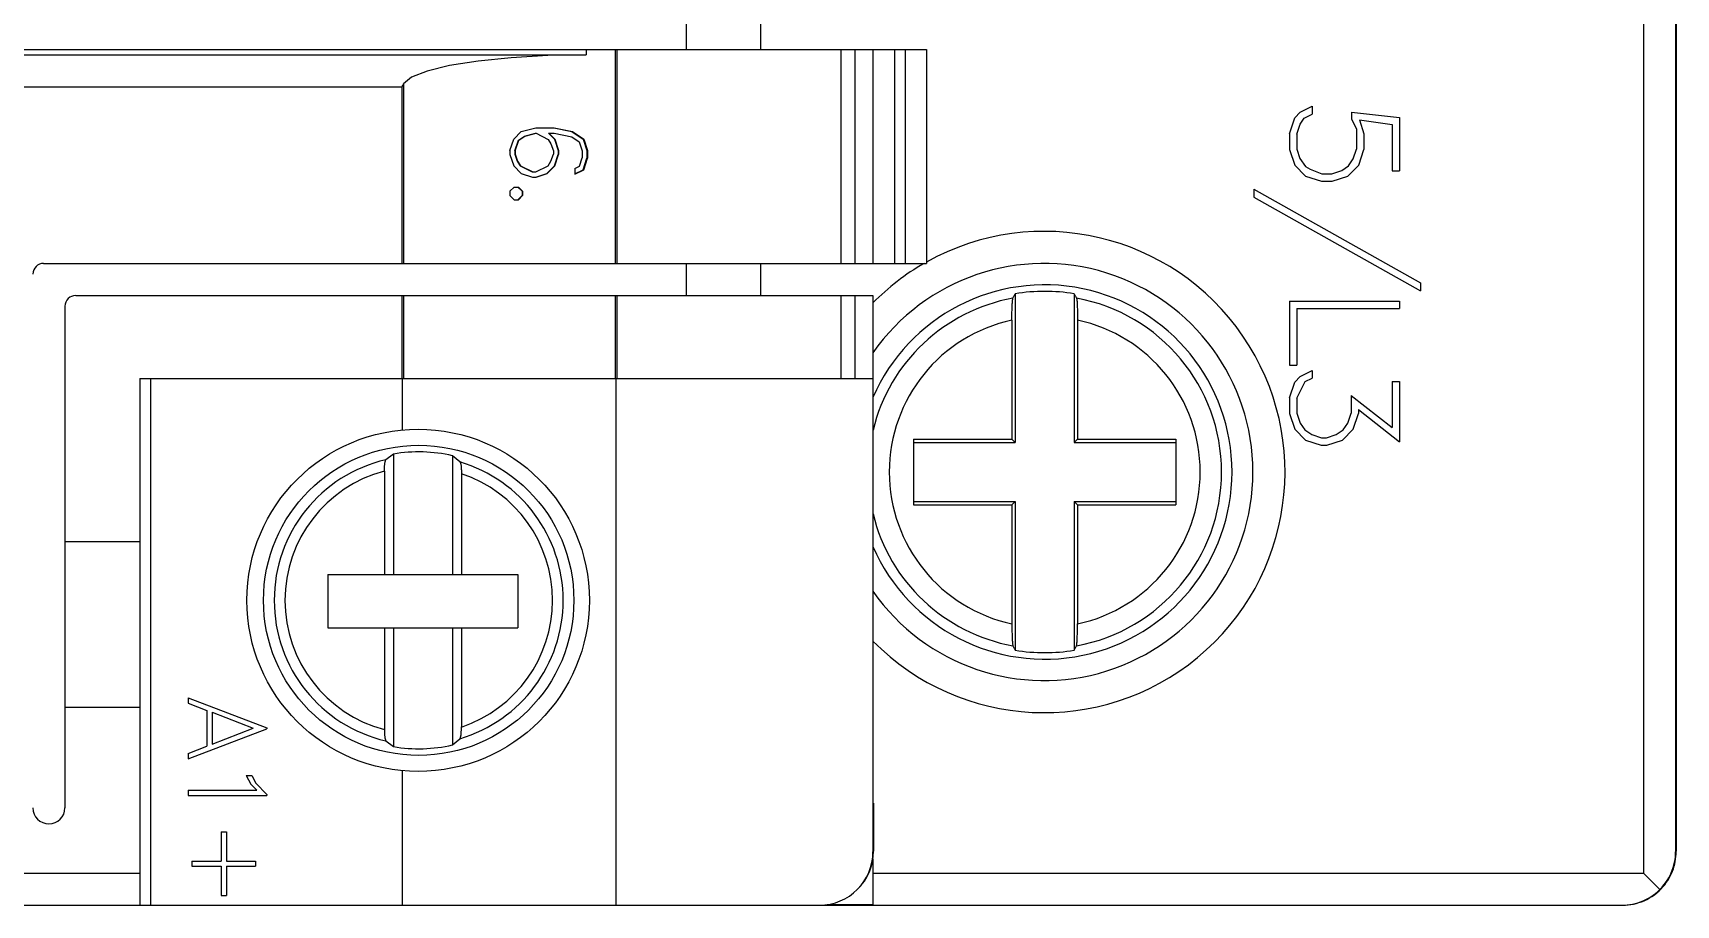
# Model space of a CAD drawing. Header units: millimetres. Extents: x -72 to 2978, y -1067 to 2817.
# Drawn here: x 2447.76 to 2478.47, y 872.75 to 889.07 of the extents above; entities that cross this region are included whole.
import ezdxf

# ---------------------------------------------------------------- set-up
doc = ezdxf.new("R2010")
doc.units = ezdxf.units.MM
doc.layers.add('10000_FRONT', color=7, linetype='Continuous')

msp = doc.modelspace()

# ---------------------------------------------------------------- linework, layer by layer
msp.add_line((2450.96, 872.753), (2456.96, 872.753))
at = {"layer": '10000_FRONT', "color": 7, "linetype": 'Continuous', "lineweight": 25}
for p, q in [((2477.861, 917.153), (2477.861, 873.353)), ((2478.461, 916.753), (2478.461, 873.753)), ((2478.471, 916.743), (2478.471, 873.763)), ((2459.971, 889.753), (2459.971, 888.753)), ((2461.361, 889.753), (2461.361, 888.753)), ((2407.461, 888.753), (2464.461, 888.753)), ((2458.099, 888.753), (2458.099, 888.653)), ((2458.642, 888.753), (2458.642, 884.753)), ((2458.677, 888.753), (2458.677, 884.753)), ((2462.861, 888.753), (2462.861, 884.753)), ((2463.124, 888.753), (2463.124, 884.753)), ((2463.461, 888.753), (2463.461, 884.753)), ((2463.861, 888.753), (2463.861, 884.753)), ((2464.061, 888.753), (2464.061, 884.753)), ((2464.461, 888.753), (2464.461, 884.753)), ((2413.822, 888.653), (2458.099, 888.653)), ((2417.265, 888.053), (2454.656, 888.053)), ((2454.656, 888.053), (2454.661, 888.062)), ((2454.656, 888.053), (2454.656, 884.753)), ((2454.661, 888.062), (2454.666, 888.07)), ((2454.666, 888.07), (2454.671, 888.079)), ((2454.671, 888.079), (2454.676, 888.087)), ((2454.676, 888.087), (2454.68, 888.096)), ((2454.68, 888.096), (2454.685, 888.104)), ((2454.685, 888.104), (2454.69, 888.113)), ((2454.69, 888.113), (2454.69, 884.753)), ((2471.343, 887.475), (2471.444, 887.579)), ((2471.444, 887.579), (2471.67, 887.692)), ((2471.52, 887.472), (2471.67, 887.547)), ((2471.67, 887.692), (2471.67, 887.547)), ((2472.403, 887.585), (2472.403, 887.459)), ((2472.403, 887.585), (2473.303, 887.484)), ((2456.747, 887.075), (2456.887, 887.218)), ((2456.887, 887.218), (2457.163, 887.288)), ((2457.163, 887.288), (2457.505, 887.288)), ((2457.496, 887.288), (2457.836, 887.22)), ((2457.505, 887.288), (2457.845, 887.22)), ((2457.836, 887.22), (2458.046, 887.076)), ((2457.836, 887.22), (2457.845, 887.22)), ((2457.845, 887.22), (2458.055, 887.076)), ((2471.245, 887.179), (2471.343, 887.475)), ((2471.382, 887.173), (2471.446, 887.357)), ((2471.446, 887.357), (2471.52, 887.472)), ((2472.403, 887.459), (2472.499, 887.267)), ((2472.499, 887.267), (2472.499, 886.891)), ((2472.552, 887.437), (2472.636, 887.179)), ((2472.552, 887.437), (2473.166, 887.349)), ((2473.166, 887.349), (2473.166, 886.482)), ((2473.303, 887.484), (2473.303, 886.482)), ((2456.677, 886.863), (2456.747, 887.075)), ((2456.768, 886.859), (2456.834, 887.057)), ((2456.775, 886.859), (2456.841, 887.057)), ((2456.834, 887.057), (2456.948, 887.136)), ((2456.834, 887.057), (2456.841, 887.057)), ((2456.841, 887.057), (2456.955, 887.136)), ((2456.948, 887.136), (2457.156, 887.188)), ((2456.948, 887.136), (2456.955, 887.136)), ((2456.955, 887.136), (2457.164, 887.188)), ((2457.156, 887.188), (2457.164, 887.188)), ((2457.164, 887.188), (2457.392, 887.073)), ((2457.392, 887.073), (2457.443, 886.99)), ((2457.395, 887.188), (2457.507, 887.075)), ((2457.395, 887.188), (2457.404, 887.188)), ((2457.404, 887.188), (2457.516, 887.075)), ((2457.404, 887.188), (2457.5, 887.188)), ((2457.443, 886.99), (2457.488, 886.859)), ((2457.5, 887.188), (2457.834, 887.12)), ((2457.507, 887.075), (2457.577, 886.863)), ((2457.507, 887.075), (2457.516, 887.075)), ((2457.516, 887.075), (2457.585, 886.863)), ((2457.834, 887.12), (2457.971, 887.028)), ((2457.971, 887.028), (2458.027, 886.859)), ((2458.046, 887.076), (2458.115, 886.863)), ((2458.046, 887.076), (2458.055, 887.076)), ((2458.055, 887.076), (2458.125, 886.863)), ((2471.245, 887.179), (2471.245, 886.885)), ((2471.382, 887.173), (2471.382, 886.891)), ((2472.636, 887.179), (2472.636, 886.885)), ((2456.677, 886.863), (2456.677, 886.79)), ((2456.677, 886.79), (2456.747, 886.579)), ((2456.768, 886.859), (2456.768, 886.794)), ((2456.768, 886.859), (2456.775, 886.859)), ((2456.768, 886.794), (2456.813, 886.663)), ((2456.768, 886.794), (2456.775, 886.794)), ((2456.775, 886.859), (2456.775, 886.794)), ((2456.775, 886.794), (2456.82, 886.663)), ((2456.813, 886.663), (2456.865, 886.581)), ((2456.813, 886.663), (2456.82, 886.663)), ((2456.82, 886.663), (2456.872, 886.581)), ((2457.392, 886.581), (2457.443, 886.663)), ((2457.443, 886.663), (2457.488, 886.794)), ((2457.488, 886.859), (2457.488, 886.794)), ((2457.507, 886.579), (2457.577, 886.79)), ((2457.516, 886.579), (2457.585, 886.79)), ((2457.577, 886.863), (2457.577, 886.79)), ((2457.577, 886.863), (2457.585, 886.863)), ((2457.577, 886.79), (2457.585, 886.79)), ((2457.585, 886.863), (2457.585, 886.79)), ((2457.974, 886.571), (2458.027, 886.726)), ((2458.027, 886.859), (2458.027, 886.726)), ((2458.046, 886.506), (2458.115, 886.721)), ((2458.055, 886.506), (2458.125, 886.721)), ((2458.115, 886.863), (2458.115, 886.721)), ((2458.115, 886.863), (2458.125, 886.863)), ((2458.115, 886.721), (2458.125, 886.721)), ((2458.125, 886.863), (2458.125, 886.721)), ((2471.245, 886.885), (2471.344, 886.589)), ((2471.382, 886.891), (2471.44, 886.715)), ((2471.44, 886.715), (2471.545, 886.568)), ((2472.349, 886.578), (2472.436, 886.707)), ((2472.436, 886.707), (2472.499, 886.891)), ((2472.538, 886.589), (2472.636, 886.885)), ((2456.747, 886.579), (2456.887, 886.435)), ((2456.865, 886.581), (2457.094, 886.465)), ((2456.865, 886.581), (2456.872, 886.581)), ((2456.872, 886.581), (2457.102, 886.465)), ((2456.887, 886.435), (2457.095, 886.365)), ((2457.094, 886.465), (2457.102, 886.465)), ((2457.095, 886.365), (2457.167, 886.365)), ((2457.102, 886.465), (2457.162, 886.465)), ((2457.159, 886.365), (2457.366, 886.435)), ((2457.162, 886.465), (2457.392, 886.581)), ((2457.167, 886.365), (2457.375, 886.435)), ((2457.366, 886.435), (2457.507, 886.579)), ((2457.366, 886.435), (2457.375, 886.435)), ((2457.375, 886.435), (2457.516, 886.579)), ((2457.507, 886.579), (2457.516, 886.579)), ((2457.891, 886.528), (2457.974, 886.571)), ((2457.891, 886.528), (2457.891, 886.424)), ((2457.891, 886.424), (2458.055, 886.506)), ((2457.891, 886.429), (2458.046, 886.506)), ((2458.046, 886.506), (2458.055, 886.506)), ((2471.344, 886.589), (2471.544, 886.388)), ((2471.544, 886.388), (2471.841, 886.29)), ((2471.545, 886.568), (2471.629, 886.513)), ((2471.629, 886.513), (2471.848, 886.43)), ((2471.848, 886.43), (2472.035, 886.43)), ((2472.035, 886.43), (2472.22, 886.493)), ((2472.04, 886.29), (2472.337, 886.388)), ((2472.22, 886.493), (2472.349, 886.578)), ((2472.337, 886.388), (2472.538, 886.589)), ((2473.166, 886.482), (2473.303, 886.482)), ((2456.677, 886.102), (2456.755, 886.18)), ((2456.677, 886.102), (2456.677, 886.021)), ((2456.677, 886.021), (2456.755, 885.943)), ((2456.755, 886.18), (2456.834, 886.18)), ((2456.827, 886.18), (2456.904, 886.102)), ((2456.827, 885.943), (2456.904, 886.021)), ((2456.834, 886.18), (2456.911, 886.102)), ((2456.834, 885.943), (2456.911, 886.021)), ((2456.904, 886.102), (2456.904, 886.021)), ((2456.904, 886.102), (2456.911, 886.102)), ((2456.904, 886.021), (2456.911, 886.021)), ((2456.911, 886.102), (2456.911, 886.021)), ((2470.578, 886.143), (2470.578, 885.994)), ((2470.578, 886.143), (2473.695, 884.389)), ((2470.578, 885.994), (2473.695, 884.242)), ((2471.841, 886.29), (2472.04, 886.29)), ((2456.755, 885.943), (2456.834, 885.943)), ((2447.961, 884.753), (2454.656, 884.753)), ((2454.656, 884.753), (2454.69, 884.753)), ((2454.69, 884.753), (2458.642, 884.753)), ((2458.642, 884.753), (2458.677, 884.753)), ((2458.677, 884.753), (2462.861, 884.753)), ((2459.971, 884.753), (2459.971, 884.153)), ((2461.361, 884.753), (2461.361, 884.153)), ((2462.861, 884.753), (2463.124, 884.753)), ((2463.124, 884.753), (2463.461, 884.753)), ((2463.461, 884.753), (2463.861, 884.753)), ((2463.861, 884.753), (2464.061, 884.753)), ((2464.061, 884.753), (2464.461, 884.753)), ((2448.561, 884.153), (2454.656, 884.153)), ((2454.656, 884.153), (2454.656, 882.603)), ((2454.656, 884.153), (2454.69, 884.153)), ((2454.69, 884.153), (2454.69, 882.603)), ((2454.69, 884.153), (2458.642, 884.153)), ((2458.642, 884.153), (2458.642, 882.603)), ((2458.642, 884.153), (2458.677, 884.153)), ((2458.677, 884.153), (2458.677, 882.603)), ((2458.677, 884.153), (2462.861, 884.153)), ((2462.861, 884.153), (2462.861, 882.603)), ((2462.861, 884.153), (2463.124, 884.153)), ((2463.124, 884.153), (2463.124, 882.603)), ((2463.124, 884.153), (2463.461, 884.153)), ((2463.461, 884.153), (2463.461, 882.603)), ((2463.461, 884.153), (2463.461, 884.153)), ((2466.096, 884.139), (2466.102, 884.15)), ((2466.102, 884.15), (2466.108, 884.162)), ((2466.108, 884.162), (2466.114, 884.174)), ((2466.114, 884.174), (2466.121, 884.186)), ((2466.121, 884.186), (2466.121, 881.403)), ((2467.221, 884.186), (2467.221, 881.403)), ((2467.221, 884.186), (2467.227, 884.174)), ((2467.227, 884.174), (2467.233, 884.162)), ((2467.233, 884.162), (2467.24, 884.15)), ((2467.24, 884.15), (2467.246, 884.139)), ((2473.695, 884.389), (2473.695, 884.242)), ((2448.361, 883.953), (2448.361, 874.573)), ((2466.059, 883.847), (2466.06, 883.87)), ((2466.059, 883.823), (2466.059, 883.847)), ((2466.06, 883.894), (2466.061, 883.917)), ((2466.06, 883.87), (2466.06, 883.894)), ((2466.061, 883.917), (2466.062, 883.939)), ((2466.062, 883.939), (2466.063, 883.96)), ((2466.063, 883.96), (2466.064, 883.979)), ((2466.064, 883.979), (2466.065, 883.997)), ((2466.065, 883.997), (2466.066, 884.014)), ((2466.066, 884.014), (2466.067, 884.03)), ((2466.067, 884.03), (2466.068, 884.045)), ((2466.068, 884.045), (2466.069, 884.058)), ((2466.069, 884.058), (2466.07, 884.07)), ((2466.07, 884.07), (2466.072, 884.079)), ((2466.072, 884.079), (2466.073, 884.088)), ((2466.073, 884.088), (2466.074, 884.095)), ((2466.074, 884.095), (2466.076, 884.1)), ((2466.076, 884.1), (2466.077, 884.104)), ((2466.077, 884.104), (2466.083, 884.115)), ((2466.083, 884.115), (2466.089, 884.127)), ((2466.089, 884.127), (2466.096, 884.139)), ((2467.246, 884.139), (2467.252, 884.127)), ((2467.252, 884.127), (2467.258, 884.115)), ((2467.258, 884.115), (2467.264, 884.104)), ((2467.264, 884.104), (2467.266, 884.099)), ((2467.266, 884.099), (2467.268, 884.092)), ((2467.268, 884.092), (2467.269, 884.083)), ((2467.269, 884.083), (2467.271, 884.071)), ((2467.271, 884.071), (2467.272, 884.058)), ((2467.272, 884.058), (2467.274, 884.041)), ((2467.274, 884.041), (2467.275, 884.023)), ((2467.275, 884.023), (2467.276, 884.002)), ((2467.276, 884.002), (2467.278, 883.981)), ((2467.278, 883.981), (2467.279, 883.958)), ((2467.279, 883.958), (2467.28, 883.932)), ((2467.28, 883.932), (2467.281, 883.905)), ((2467.281, 883.905), (2467.281, 883.876)), ((2467.281, 883.876), (2467.282, 883.848)), ((2467.282, 883.848), (2467.283, 883.819)), ((2471.245, 884.047), (2471.245, 882.853)), ((2471.245, 884.047), (2473.303, 884.047)), ((2471.382, 883.91), (2471.382, 882.853)), ((2471.382, 883.91), (2473.303, 883.91)), ((2473.303, 884.047), (2473.303, 883.91)), ((2466.058, 883.798), (2466.059, 883.823)), ((2466.058, 883.772), (2466.058, 883.798)), ((2466.058, 883.745), (2466.058, 883.772)), ((2466.058, 883.719), (2466.058, 883.745)), ((2466.058, 883.694), (2466.058, 883.719)), ((2466.058, 883.694), (2466.058, 881.466)), ((2467.283, 883.819), (2467.283, 883.788)), ((2467.283, 883.788), (2467.283, 883.756)), ((2467.283, 883.756), (2467.283, 883.724)), ((2467.283, 883.724), (2467.284, 883.694)), ((2467.284, 883.694), (2467.284, 881.466)), ((2471.245, 882.853), (2471.382, 882.853)), ((2471.343, 882.536), (2471.444, 882.641)), ((2471.444, 882.641), (2471.67, 882.753)), ((2471.536, 882.543), (2471.67, 882.609)), ((2471.67, 882.753), (2471.67, 882.609)), ((2449.761, 882.603), (2449.761, 872.753)), ((2449.761, 882.603), (2454.656, 882.603)), ((2449.961, 882.603), (2449.961, 872.753)), ((2454.656, 882.603), (2454.69, 882.603)), ((2454.661, 882.603), (2454.661, 881.639)), ((2454.69, 882.603), (2458.642, 882.603)), ((2458.642, 882.603), (2458.677, 882.603)), ((2458.658, 882.603), (2458.658, 872.753)), ((2458.677, 882.603), (2462.861, 882.603)), ((2462.861, 882.603), (2463.124, 882.603)), ((2463.124, 882.603), (2463.461, 882.603)), ((2463.461, 882.603), (2463.461, 873.753)), ((2463.461, 882.603), (2463.461, 882.603)), ((2471.245, 882.24), (2471.343, 882.536)), ((2471.382, 882.232), (2471.536, 882.543)), ((2473.166, 882.548), (2473.166, 881.687)), ((2473.166, 882.548), (2473.303, 882.548)), ((2473.303, 882.548), (2473.303, 881.417)), ((2471.245, 882.24), (2471.245, 881.947)), ((2471.382, 882.232), (2471.382, 881.952)), ((2472.396, 882.282), (2472.396, 881.952)), ((2472.396, 882.282), (2473.166, 881.687)), ((2472.536, 882.02), (2472.536, 881.947)), ((2472.536, 882.02), (2473.303, 881.417)), ((2471.245, 881.947), (2471.344, 881.651)), ((2471.382, 881.952), (2471.446, 881.769)), ((2471.446, 881.769), (2471.531, 881.64)), ((2472.248, 881.64), (2472.333, 881.769)), ((2472.333, 881.769), (2472.396, 881.952)), ((2472.437, 881.651), (2472.536, 881.947)), ((2464.221, 881.466), (2464.221, 880.24)), ((2464.221, 881.466), (2466.058, 881.466)), ((2464.221, 881.403), (2466.121, 881.403)), ((2466.058, 881.466), (2466.121, 881.403)), ((2467.221, 881.403), (2467.284, 881.466)), ((2467.221, 881.403), (2469.121, 881.403)), ((2467.284, 881.466), (2469.121, 881.466)), ((2469.121, 881.466), (2469.121, 880.24)), ((2471.344, 881.651), (2471.543, 881.45)), ((2471.531, 881.64), (2471.66, 881.554)), ((2471.543, 881.45), (2471.839, 881.352)), ((2471.66, 881.554), (2471.845, 881.491)), ((2471.845, 881.491), (2471.935, 881.491)), ((2471.935, 881.491), (2472.118, 881.554)), ((2471.941, 881.352), (2472.236, 881.45)), ((2472.118, 881.554), (2472.248, 881.64)), ((2472.236, 881.45), (2472.437, 881.651)), ((2454.351, 881.07), (2454.353, 881.074)), ((2454.353, 881.074), (2454.355, 881.078)), ((2454.355, 881.078), (2454.357, 881.081)), ((2454.357, 881.081), (2454.359, 881.083)), ((2454.501, 881.189), (2454.359, 881.083)), ((2454.501, 881.189), (2454.501, 878.938)), ((2455.601, 881.156), (2455.601, 878.938)), ((2455.742, 881.041), (2455.601, 881.156)), ((2471.839, 881.352), (2471.941, 881.352)), ((2454.331, 880.91), (2454.332, 880.923)), ((2454.331, 880.896), (2454.331, 880.91)), ((2454.331, 880.883), (2454.331, 880.896)), ((2454.331, 880.87), (2454.331, 880.883)), ((2454.331, 880.87), (2454.331, 878.938)), ((2454.332, 880.937), (2454.333, 880.949)), ((2454.332, 880.923), (2454.332, 880.937)), ((2454.333, 880.949), (2454.334, 880.961)), ((2454.334, 880.961), (2454.335, 880.973)), ((2454.335, 880.973), (2454.336, 880.985)), ((2454.336, 880.985), (2454.337, 880.996)), ((2454.337, 880.996), (2454.338, 881.007)), ((2454.338, 881.007), (2454.34, 881.017)), ((2454.34, 881.017), (2454.341, 881.026)), ((2454.341, 881.026), (2454.343, 881.035)), ((2454.343, 881.035), (2454.344, 881.044)), ((2454.344, 881.044), (2454.346, 881.051)), ((2454.346, 881.051), (2454.348, 881.058)), ((2454.348, 881.058), (2454.349, 881.065)), ((2454.349, 881.065), (2454.351, 881.07)), ((2455.742, 881.04), (2455.744, 881.038)), ((2455.744, 881.038), (2455.747, 881.033)), ((2455.747, 881.033), (2455.749, 881.028)), ((2455.749, 881.028), (2455.752, 881.022)), ((2455.752, 881.022), (2455.754, 881.014)), ((2455.754, 881.014), (2455.756, 881.005)), ((2455.756, 881.005), (2455.758, 880.995)), ((2455.758, 880.995), (2455.76, 880.984)), ((2455.76, 880.984), (2455.762, 880.973)), ((2455.762, 880.973), (2455.763, 880.96)), ((2455.763, 880.96), (2455.765, 880.947)), ((2455.765, 880.947), (2455.766, 880.932)), ((2455.766, 880.932), (2455.767, 880.917)), ((2455.767, 880.917), (2455.768, 880.903)), ((2455.768, 880.903), (2455.769, 880.887)), ((2455.769, 880.887), (2455.77, 880.871)), ((2455.77, 880.871), (2455.77, 880.854)), ((2455.77, 880.854), (2455.771, 880.838)), ((2455.771, 880.838), (2455.771, 880.822)), ((2455.771, 880.822), (2455.771, 878.938)), ((2464.221, 880.303), (2466.121, 880.303)), ((2464.221, 880.24), (2466.058, 880.24)), ((2466.058, 880.24), (2466.121, 880.303)), ((2466.058, 880.24), (2466.058, 878.012)), ((2466.121, 880.303), (2466.121, 877.521)), ((2467.221, 880.303), (2467.221, 877.521)), ((2467.221, 880.303), (2467.284, 880.24)), ((2467.221, 880.303), (2469.121, 880.303)), ((2467.284, 880.24), (2467.284, 878.012)), ((2467.284, 880.24), (2469.121, 880.24)), ((2448.361, 879.553), (2449.761, 879.553)), ((2453.271, 878.938), (2453.271, 877.938)), ((2453.271, 878.938), (2456.821, 878.938)), ((2456.821, 878.938), (2456.821, 877.938)), ((2466.058, 878.012), (2466.058, 877.982)), ((2467.283, 877.987), (2467.284, 878.012)), ((2453.271, 877.938), (2456.821, 877.938)), ((2454.331, 877.938), (2454.331, 876.036)), ((2454.501, 877.938), (2454.501, 875.717)), ((2455.601, 877.938), (2455.601, 875.75)), ((2455.771, 877.938), (2455.771, 876.085)), ((2466.058, 877.982), (2466.058, 877.95)), ((2466.058, 877.95), (2466.058, 877.918)), ((2466.058, 877.918), (2466.059, 877.887)), ((2466.059, 877.887), (2466.059, 877.858)), ((2466.059, 877.858), (2466.06, 877.83)), ((2466.06, 877.83), (2466.061, 877.802)), ((2466.061, 877.802), (2466.062, 877.774)), ((2466.062, 877.774), (2466.063, 877.749)), ((2466.063, 877.749), (2466.064, 877.725)), ((2466.064, 877.725), (2466.065, 877.704)), ((2466.065, 877.704), (2466.066, 877.684)), ((2467.275, 877.676), (2467.276, 877.692)), ((2467.276, 877.692), (2467.277, 877.71)), ((2467.277, 877.71), (2467.278, 877.727)), ((2467.278, 877.727), (2467.279, 877.746)), ((2467.279, 877.767), (2467.28, 877.79)), ((2467.279, 877.746), (2467.279, 877.767)), ((2467.28, 877.79), (2467.281, 877.813)), ((2467.281, 877.836), (2467.282, 877.859)), ((2467.281, 877.813), (2467.281, 877.836)), ((2467.282, 877.883), (2467.283, 877.908)), ((2467.282, 877.859), (2467.282, 877.883)), ((2467.283, 877.961), (2467.283, 877.987)), ((2467.283, 877.935), (2467.283, 877.961)), ((2467.283, 877.908), (2467.283, 877.935)), ((2466.066, 877.684), (2466.068, 877.665)), ((2466.068, 877.665), (2466.069, 877.648)), ((2466.069, 877.648), (2466.07, 877.635)), ((2466.07, 877.635), (2466.072, 877.623)), ((2466.072, 877.623), (2466.074, 877.614)), ((2466.074, 877.614), (2466.075, 877.607)), ((2466.075, 877.607), (2466.077, 877.602)), ((2466.077, 877.602), (2466.083, 877.591)), ((2466.083, 877.591), (2466.089, 877.579)), ((2466.089, 877.579), (2466.096, 877.567)), ((2466.096, 877.567), (2466.102, 877.556)), ((2466.102, 877.556), (2466.108, 877.544)), ((2466.108, 877.544), (2466.114, 877.532)), ((2466.114, 877.532), (2466.121, 877.521)), ((2467.221, 877.521), (2467.227, 877.532)), ((2467.227, 877.532), (2467.233, 877.544)), ((2467.233, 877.544), (2467.24, 877.556)), ((2467.24, 877.556), (2467.246, 877.567)), ((2467.246, 877.567), (2467.252, 877.579)), ((2467.252, 877.579), (2467.258, 877.591)), ((2467.258, 877.591), (2467.264, 877.602)), ((2467.264, 877.602), (2467.266, 877.606)), ((2467.266, 877.606), (2467.267, 877.611)), ((2467.267, 877.611), (2467.269, 877.618)), ((2467.269, 877.618), (2467.27, 877.627)), ((2467.27, 877.627), (2467.271, 877.636)), ((2467.271, 877.636), (2467.272, 877.648)), ((2467.272, 877.648), (2467.273, 877.661)), ((2467.273, 877.661), (2467.275, 877.676)), ((2450.664, 876.633), (2450.664, 876.531)), ((2450.664, 876.633), (2452.134, 876.072)), ((2450.664, 876.531), (2451.014, 876.396)), ((2448.361, 876.453), (2449.761, 876.453)), ((2451.014, 876.396), (2451.014, 875.726)), ((2451.112, 876.359), (2451.112, 875.764)), ((2451.112, 876.359), (2451.876, 876.061)), ((2450.664, 875.489), (2452.134, 876.051)), ((2451.112, 875.764), (2451.876, 876.061)), ((2452.134, 876.072), (2452.134, 876.051)), ((2454.331, 876.036), (2454.331, 876.021)), ((2454.331, 876.021), (2454.331, 876.004)), ((2454.331, 876.004), (2454.332, 875.988)), ((2454.332, 875.988), (2454.332, 875.972)), ((2454.332, 875.972), (2454.333, 875.957)), ((2454.333, 875.957), (2454.334, 875.942)), ((2454.334, 875.942), (2454.335, 875.928)), ((2454.335, 875.928), (2454.337, 875.914)), ((2454.337, 875.914), (2454.338, 875.9)), ((2454.338, 875.9), (2454.34, 875.888)), ((2454.34, 875.888), (2454.341, 875.877)), ((2454.341, 875.877), (2454.343, 875.867)), ((2454.343, 875.867), (2454.345, 875.857)), ((2454.345, 875.857), (2454.348, 875.848)), ((2455.601, 875.75), (2455.742, 875.866)), ((2455.742, 875.866), (2455.744, 875.868)), ((2455.744, 875.868), (2455.746, 875.871)), ((2455.746, 875.871), (2455.748, 875.875)), ((2455.748, 875.875), (2455.75, 875.88)), ((2455.75, 875.88), (2455.752, 875.885)), ((2455.752, 875.885), (2455.754, 875.892)), ((2455.754, 875.892), (2455.755, 875.899)), ((2455.755, 875.899), (2455.757, 875.907)), ((2455.757, 875.907), (2455.759, 875.916)), ((2455.759, 875.916), (2455.76, 875.925)), ((2455.76, 875.925), (2455.762, 875.934)), ((2455.762, 875.934), (2455.763, 875.945)), ((2455.763, 875.945), (2455.764, 875.956)), ((2455.764, 875.956), (2455.766, 875.968)), ((2455.766, 875.968), (2455.767, 875.98)), ((2455.767, 875.98), (2455.768, 875.992)), ((2455.768, 876.004), (2455.769, 876.017)), ((2455.768, 875.992), (2455.768, 876.004)), ((2455.769, 876.017), (2455.77, 876.03)), ((2455.77, 876.058), (2455.771, 876.071)), ((2455.77, 876.044), (2455.77, 876.058)), ((2455.77, 876.03), (2455.77, 876.044)), ((2455.771, 876.071), (2455.771, 876.085)), ((2450.664, 875.59), (2451.014, 875.726)), ((2450.664, 875.59), (2450.664, 875.489)), ((2454.348, 875.848), (2454.35, 875.841)), ((2454.35, 875.841), (2454.352, 875.835)), ((2454.352, 875.835), (2454.354, 875.83)), ((2454.354, 875.83), (2454.357, 875.826)), ((2454.357, 875.826), (2454.359, 875.823)), ((2454.359, 875.823), (2454.501, 875.717)), ((2454.661, 875.267), (2454.661, 872.753)), ((2451.75, 875.177), (2451.831, 875.014)), ((2451.75, 875.177), (2451.854, 875.177)), ((2451.831, 875.014), (2451.944, 874.902)), ((2451.854, 875.177), (2451.926, 875.033)), ((2451.926, 875.033), (2452.134, 874.825)), ((2450.664, 874.902), (2450.664, 874.804)), ((2450.664, 874.902), (2451.944, 874.902)), ((2450.664, 874.804), (2452.134, 874.804)), ((2452.134, 874.825), (2452.134, 874.804)), ((2463.461, 874.663), (2463.471, 874.663)), ((2463.471, 874.663), (2463.471, 873.763)), ((2451.28, 874.126), (2451.28, 873.578)), ((2451.28, 874.126), (2451.378, 874.126)), ((2451.378, 874.126), (2451.378, 873.578)), ((2478.456, 873.656), (2478.459, 873.705)), ((2478.459, 873.705), (2478.461, 873.753)), ((2478.467, 873.664), (2478.47, 873.709)), ((2478.47, 873.709), (2478.471, 873.753)), ((2450.734, 873.578), (2450.734, 873.48)), ((2450.734, 873.578), (2451.28, 873.578)), ((2450.734, 873.48), (2451.28, 873.48)), ((2451.28, 873.48), (2451.28, 872.931)), ((2451.378, 873.578), (2451.924, 873.578)), ((2451.378, 873.48), (2451.378, 872.931)), ((2451.378, 873.48), (2451.924, 873.48)), ((2451.924, 873.578), (2451.924, 873.48)), ((2463.461, 873.622), (2463.461, 873.353)), ((2478.379, 873.357), (2478.399, 873.407)), ((2478.399, 873.407), (2478.416, 873.456)), ((2478.402, 873.389), (2478.419, 873.435)), ((2478.416, 873.456), (2478.43, 873.506)), ((2478.419, 873.435), (2478.433, 873.48)), ((2478.43, 873.506), (2478.441, 873.557)), ((2478.433, 873.48), (2478.445, 873.527)), ((2478.441, 873.557), (2478.45, 873.607)), ((2478.445, 873.527), (2478.454, 873.573)), ((2478.45, 873.607), (2478.456, 873.656)), ((2478.454, 873.573), (2478.461, 873.619)), ((2478.461, 873.619), (2478.467, 873.664)), ((2422.161, 873.353), (2449.761, 873.353)), ((2463.461, 873.353), (2463.461, 872.753)), ((2463.461, 873.353), (2477.861, 873.353)), ((2477.861, 873.353), (2478.168, 873.046)), ((2478.168, 873.046), (2478.207, 873.088)), ((2478.19, 873.058), (2478.225, 873.097)), ((2478.207, 873.088), (2478.243, 873.13)), ((2478.225, 873.097), (2478.257, 873.136)), ((2478.243, 873.13), (2478.275, 873.173)), ((2478.257, 873.136), (2478.286, 873.175)), ((2478.275, 873.173), (2478.304, 873.217)), ((2478.286, 873.175), (2478.314, 873.215)), ((2478.304, 873.217), (2478.332, 873.262)), ((2478.314, 873.215), (2478.339, 873.257)), ((2478.332, 873.262), (2478.357, 873.309)), ((2478.339, 873.257), (2478.362, 873.3)), ((2478.357, 873.309), (2478.379, 873.357)), ((2478.362, 873.3), (2478.383, 873.344)), ((2478.383, 873.344), (2478.402, 873.389)), ((2451.28, 872.931), (2451.378, 872.931)), ((2477.657, 872.773), (2477.707, 872.784)), ((2477.707, 872.784), (2477.757, 872.798)), ((2477.757, 872.798), (2477.807, 872.815)), ((2477.807, 872.815), (2477.856, 872.835)), ((2477.856, 872.835), (2477.904, 872.857)), ((2477.871, 872.837), (2477.921, 872.86)), ((2477.871, 872.841), (2477.871, 872.837)), ((2477.904, 872.857), (2477.952, 872.882)), ((2477.921, 872.86), (2477.97, 872.887)), ((2477.952, 872.882), (2477.997, 872.909)), ((2477.97, 872.887), (2478.019, 872.917)), ((2477.997, 872.909), (2478.041, 872.939)), ((2478.019, 872.917), (2478.065, 872.949)), ((2478.041, 872.939), (2478.084, 872.971)), ((2478.065, 872.949), (2478.109, 872.984)), ((2478.084, 872.971), (2478.126, 873.007)), ((2478.109, 872.984), (2478.151, 873.02)), ((2478.126, 873.007), (2478.168, 873.046)), ((2478.151, 873.02), (2478.19, 873.058)), ((2422.161, 872.753), (2449.761, 872.753)), ((2449.761, 872.753), (2449.961, 872.753)), ((2449.961, 872.753), (2454.661, 872.753)), ((2454.661, 872.753), (2458.658, 872.753)), ((2458.658, 872.753), (2462.461, 872.753)), ((2462.469, 872.753), (2463.461, 872.753)), ((2462.602, 872.763), (2463.461, 872.763)), ((2463.461, 872.753), (2477.461, 872.753)), ((2477.461, 872.753), (2477.509, 872.754)), ((2477.509, 872.754), (2477.557, 872.758)), ((2477.557, 872.758), (2477.607, 872.764)), ((2477.607, 872.764), (2477.657, 872.773))]:
    msp.add_line(p, q, dxfattribs=at)
msp.add_lwpolyline([(2458.099, 888.653), (2457.385, 888.64), (2456.702, 888.601), (2456.08, 888.538), (2455.547, 888.453), (2455.127, 888.351), (2454.837, 888.236), (2454.69, 888.113)], dxfattribs=at)
for centre, radius in [((2454.961, 878.453), 3.2), ((2454.971, 878.453), 2.9)]:
    msp.add_circle(centre, radius, dxfattribs=at)
for centre, radius, start, end in [((2466.661, 880.853), 4.5, 224.6748, 119.2681), ((2447.961, 884.553), 0.2, 90.0001, 179.9999), ((2466.661, 880.853), 3.9, 214.8641, 145.1371), ((2466.661, 880.853), 4.5, 119.9267, 135.3251), ((2448.561, 883.953), 0.2, 90, 180.0001), ((2466.671, 880.853), 3.5, 203.4889, 156.5111), ((2466.671, 880.853), 3.378, 80.6281, 99.3718), ((2466.671, 880.853), 3.304, 100.3512, 166.2651), ((2466.671, 880.853), 3.304, 280.3512, 79.6488), ((2466.671, 880.853), 2.906, 102.1754, 257.8246), ((2466.671, 880.853), 2.906, 282.1754, 77.8246), ((2454.971, 878.453), 2.7, 103.0846, 256.9154), ((2454.971, 878.453), 2.776, 76.8814, 99.7486), ((2454.971, 878.453), 2.5, 104.8328, 255.1672), ((2454.971, 878.453), 2.7, 0, 73.4023), ((2454.971, 878.453), 2.5, 288.6629, 71.3371), ((2466.671, 880.853), 3.304, 193.7349, 259.6488), ((2454.971, 878.453), 2.7, 286.5977, 0), ((2466.671, 880.853), 3.378, 260.6282, 279.3719), ((2454.971, 878.453), 2.776, 260.2514, 283.1186), ((2448.061, 874.573), 0.3, 180.0001, 359.9999), ((2462.461, 873.753), 1, 270, 0), ((2462.471, 873.763), 1, 314.5949, 0), ((2477.471, 873.763), 1, 314.5948, 0), ((2477.471, 873.753), 1, 270, 293.5783)]:
    msp.add_arc(centre, radius, start, end, dxfattribs=at)

doc.saveas('drawing.dxf')
